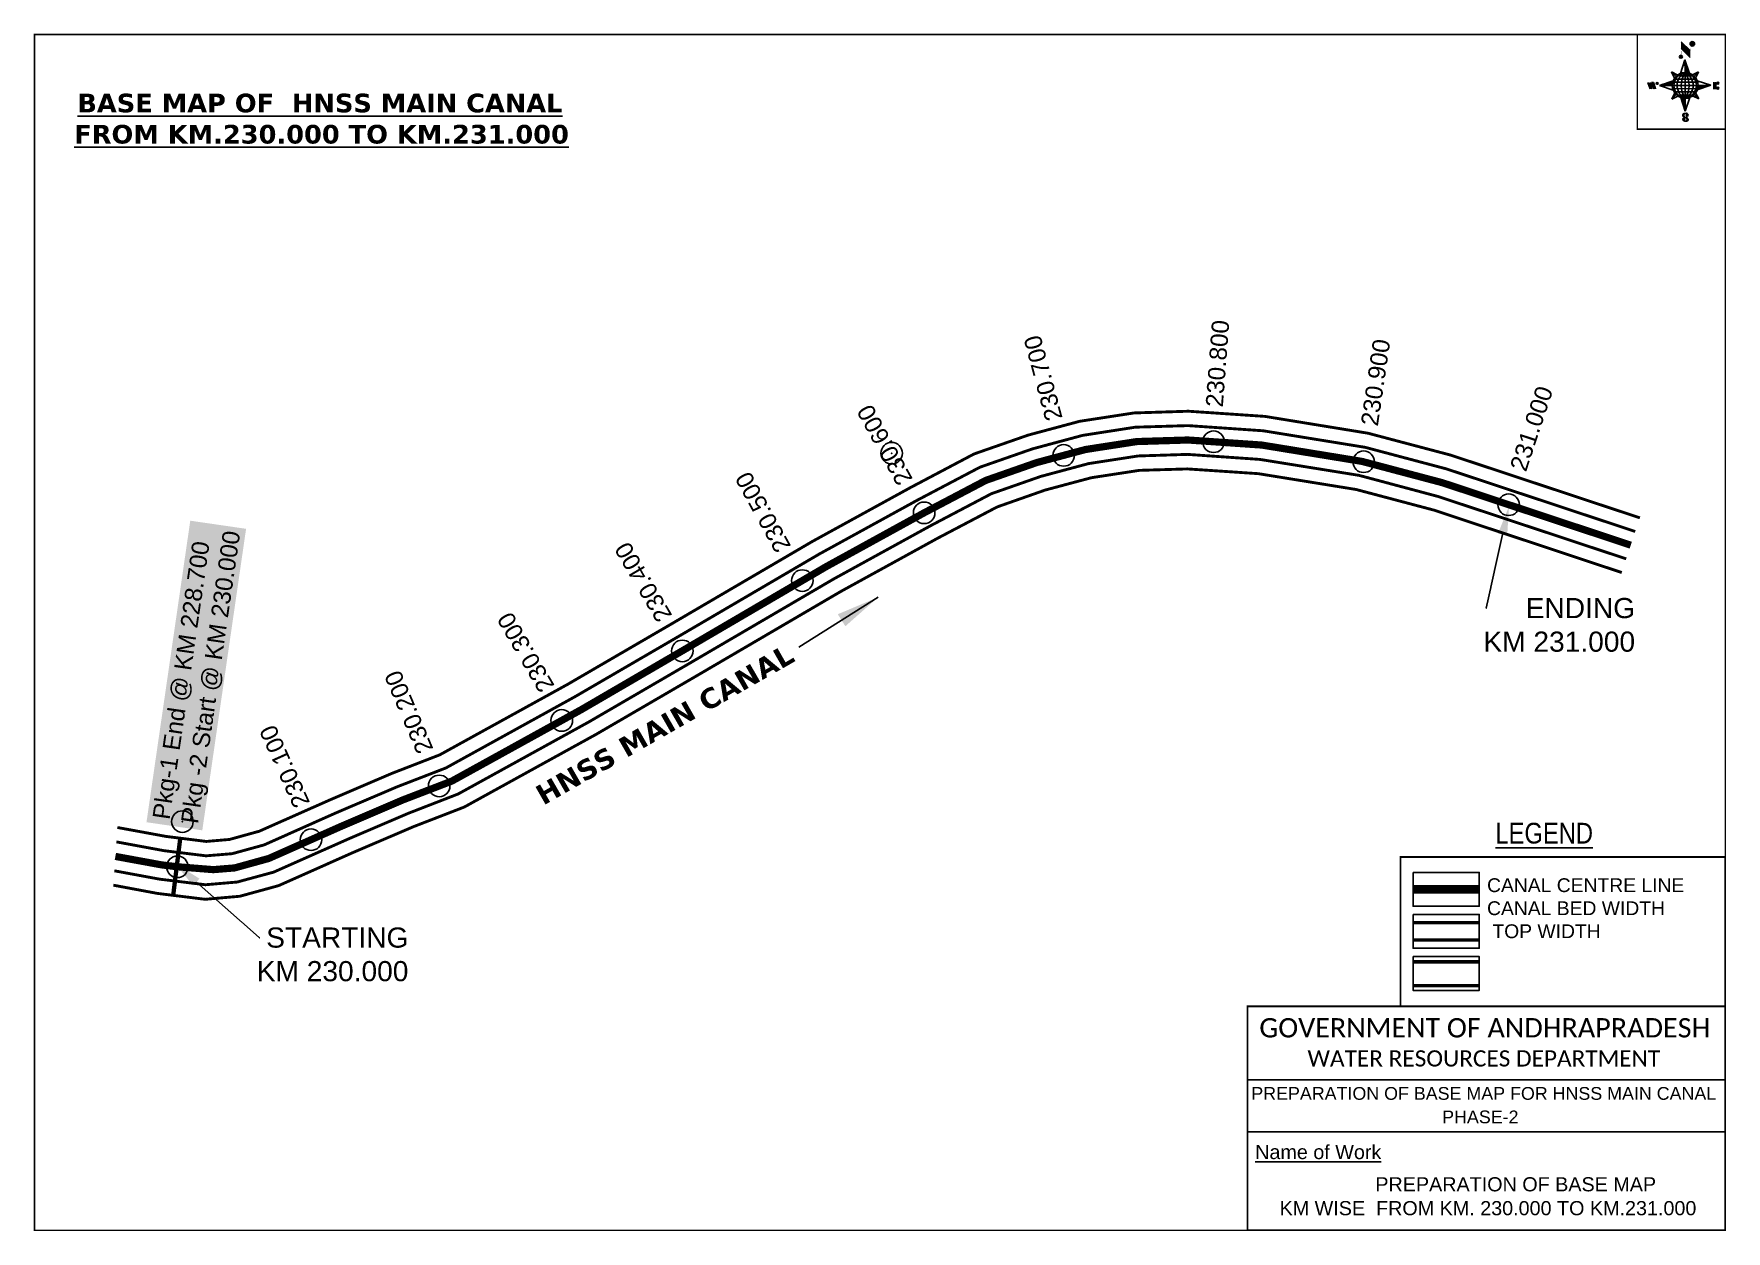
# Model space of a CAD drawing. Header units: inches. Extents: x 751220 to 752396, y 1628808 to 1629640.
import ezdxf
from ezdxf import colors
from ezdxf.entities.mleader import LeaderData, LeaderLine
from ezdxf.enums import TextEntityAlignment as Align
from ezdxf.math import Vec2, Vec3

# ---------------------------------------------------------------- set-up
doc = ezdxf.new("R2010")
doc.units = ezdxf.units.IN
doc.header["$LTSCALE"] = 15
doc.header["$MEASUREMENT"] = 0
doc.header["$PDMODE"] = 32
doc.header["$PDSIZE"] = 15
doc.linetypes.add('HIDDEN2', pattern=[0.1875, 0.125, -0.0625])
for name, color, linetype in [('AQUADUCT', 1, 'Continuous'), ('bord', 1, 'Continuous'), ('CANAL1', 7, 'Continuous'), ('CSMark', 72, 'Continuous'), ('DCBMS', 232, 'Continuous'), ('PAGE', 7, 'Continuous'), ('STRUCTURE', 5, 'Continuous'), ('TEXT', 6, 'Continuous')]:
    doc.layers.add(name, color=color, linetype=linetype)
doc.styles.add('ARIALN', font='ARIALN.TTF')
doc.styles.get("Standard").update_dxf_attribs({"font": 'arial.ttf'})
doc.dimstyles.get("Standard").update_dxf_attribs({"dimtxt": 20, "dimasz": 0.18, "dimexe": 0.18, "dimexo": 0.0625, "dimgap": 0.09, "dimtad": 0, "dimtih": 1, "dimtoh": 1, "dimdec": 4, "dimzin": 0, "dimdsep": 46, "dimtxsty": 'Standard', "dimcen": 0.09, "dimadec": 0, "dimazin": 0, "dimtfac": 1, "dimtdec": 4, "dimtofl": 0, "dimtmove": 0, "dimatfit": 3, "dimfxl": 1, "dimtolj": 1, "dimtzin": 0, "dimarcsym": 0})
pattern_1 = [(267.297113149, (-8720374.938, 50637915.138), (10.5367255337, -0.497431438), [])]
pattern_2 = [(357.297113149, (-8720374.938, 50637915.138), (0.497431438, 10.5367255337), [])]

# ---------------------------------------------------------------- blocks, each defined once
blk = doc.blocks.new('*X26')
at = {"color": 0, "linetype": 'Continuous'}
for p, q in [((6321.6, 240.5), (6322.3, 241.2)), ((6321.6, 240.3), (6322.3, 241)), ((6321.6, 240.1), (6322.3, 240.8)), ((6321.6, 239.9), (6322.4, 240.7)), ((6321.6, 239.8), (6322.4, 240.6)), ((6321.6, 239.6), (6322.5, 240.5)), ((6321.6, 239.4), (6322.5, 240.3)), ((6321.6, 239.2), (6322.6, 240.2)), ((6321.7, 239.1), (6322.6, 240.1)), ((6321.8, 240.8), (6322.4, 241.4)), ((6321.8, 239), (6322.7, 240)), ((6321.8, 239), (6322.8, 239.9)), ((6321.9, 238.9), (6322.9, 239.8)), ((6322, 238.8), (6323, 239.7)), ((6322.1, 241.3), (6322.4, 241.6)), ((6322.1, 238.7), (6323.1, 239.6)), ((6322.2, 238.6), (6323.1, 239.6)), ((6322.3, 238.5), (6323.2, 239.5)), ((6322.4, 238.5), (6323.3, 239.4)), ((6322.5, 238.4), (6323.4, 239.3)), ((6322.7, 238.4), (6323.6, 239.3)), ((6322.8, 238.3), (6323.7, 239.2)), ((6322.9, 238.3), (6323.8, 239.1)), ((6323.1, 238.2), (6323.9, 239.1)), ((6323.2, 238.2), (6324, 239)), ((6323.3, 238.2), (6324.2, 239)), ((6323.5, 238.1), (6324.3, 238.9)), ((6323.7, 238.1), (6324.4, 238.9)), ((6323.8, 238.1), (6324.6, 238.8)), ((6324.1, 238.2), (6324.7, 238.8)), ((6324.3, 238.3), (6324.9, 238.8)), ((6324.6, 238.3), (6325.1, 238.8)), ((6324.8, 238.4), (6325.2, 238.8)), ((6325.1, 238.5), (6325.4, 238.8)), ((6325.4, 238.6), (6325.6, 238.8))]:
    blk.add_line(p, q, dxfattribs=at)
blk = doc.blocks.new('*X25')
at = {"color": 0, "linetype": 'Continuous'}
for p, q in [((6324.4, 240.3), (6324.5, 240.4)), ((6324.6, 240.3), (6324.8, 240.5)), ((6324.7, 240.2), (6325, 240.5)), ((6324.8, 240.2), (6325.2, 240.6)), ((6325, 240.1), (6325.5, 240.6)), ((6325.1, 240.1), (6325.6, 240.6)), ((6325.2, 240), (6325.8, 240.6)), ((6325.3, 240), (6326, 240.6)), ((6325.4, 239.9), (6326.1, 240.6)), ((6325.5, 239.8), (6326.2, 240.5)), ((6325.6, 239.8), (6326.3, 240.5)), ((6325.7, 239.7), (6326.5, 240.4)), ((6325.9, 239.6), (6326.6, 240.3)), ((6326, 239.5), (6326.7, 240.3)), ((6326, 239.4), (6326.8, 240.2)), ((6326.1, 239.3), (6327, 240.2)), ((6326.2, 239.3), (6327.1, 240.1)), ((6326.3, 239.2), (6327.1, 240)), ((6326.4, 239.1), (6327.2, 239.9)), ((6326.5, 239), (6327.3, 239.8)), ((6326.5, 238.9), (6327.4, 239.7)), ((6326.6, 238.8), (6327.5, 239.6)), ((6326.7, 238.7), (6327.5, 239.5)), ((6326.8, 238.6), (6327.6, 239.4)), ((6326.8, 238.5), (6327.7, 239.3)), ((6326.8, 236.5), (6327.4, 237)), ((6326.9, 238.3), (6327.8, 239.2)), ((6326.9, 238.2), (6327.9, 239.1)), ((6326.9, 236.8), (6327.6, 237.4)), ((6327, 238.1), (6327.8, 239)), ((6327, 237.9), (6327.8, 238.8)), ((6327, 237.8), (6327.8, 238.6)), ((6327, 237.6), (6327.8, 238.4)), ((6327, 237.4), (6327.8, 238.2)), ((6327, 237.3), (6327.8, 238)), ((6327, 237.1), (6327.8, 237.9))]:
    blk.add_line(p, q, dxfattribs=at)
blk = doc.blocks.new('H')
at = {"layer": 'bord', "extrusion": (0.000427885, 0.004792, 0.999988)}
h = blk.add_hatch(dxfattribs=at)
h.set_pattern_fill('LINE', color=8, scale=84.387686, angle=-2.7029, style=0)
h.set_pattern_definition(pattern_2)
h.paths.add_polyline_path([(-492, 786, -0.090992), (-448, 775), (-486, 912)])
h = blk.add_hatch(dxfattribs=at)
h.set_pattern_fill('LINE', color=8, scale=84.387686, angle=-92.7029, style=0)
h.set_pattern_definition(pattern_1)
h.paths.add_polyline_path([(-625, 665, -0.090992), (-615, 710), (-751, 671)])
h = blk.add_hatch(dxfattribs=at)
h.set_pattern_fill('LINE', color=8, scale=84.387686, angle=-2.7029, style=0)
h.set_pattern_definition(pattern_2)
h.paths.add_polyline_path([(-504, 533, -0.090992), (-549, 543), (-510, 406)])
h = blk.add_hatch(dxfattribs=at)
h.set_pattern_fill('LINE', color=8, scale=84.387686, angle=-92.7029, style=0)
h.set_pattern_definition(pattern_1)
h.paths.add_polyline_path([(-246, 647), (-372, 653, -0.090992), (-382, 609)])
for p, q in [((-519, 1020, -1217), (-435, 927, -1216)), ((-516, 1087, -1217), (-432, 994, -1217)), ((-538, 774, -1216), (-487, 906, -1216)), ((-487, 906, -1216), (-493, 780, -1216)), ((-487, 906, -1216), (-448, 769, -1216)), ((-865, 701, -1215), (-847, 638, -1215)), ((-847, 700, -1215), (-829, 637, -1215)), ((-829, 699, -1215), (-811, 636, -1215)), ((-829, 699, -1215), (-811, 698, -1215)), ((-811, 698, -1215), (-794, 635, -1215)), ((-752, 665, -1215), (-615, 704, -1215)), ((-627, 794, -1216), (-567, 760, -1216)), ((-627, 794, -1216), (-584, 747, -1215)), ((-599, 731, -1215), (-627, 794, -1216)), ((-421, 753, -1216), (-359, 781, -1216)), ((-359, 781, -1216), (-405, 739, -1216)), ((-359, 781, -1216), (-392, 721, -1215)), ((-379, 693, -1215), (-246, 641, -1215)), ((-213, 669, -1215), (-217, 601, -1215)), ((-752, 665, -1215), (-625, 659, -1215)), ((-619, 614, -1215), (-752, 665, -1215)), ((-639, 526, -1214), (-606, 585, -1215)), ((-639, 526, -1214), (-593, 568, -1215)), ((-577, 553, -1215), (-639, 526, -1214)), ((-511, 400, -1214), (-549, 537, -1214)), ((-460, 533, -1215), (-511, 400, -1214)), ((-505, 527, -1214), (-511, 400, -1214)), ((-371, 513, -1214), (-431, 546, -1215)), ((-371, 513, -1214), (-414, 560, -1215)), ((-399, 576, -1215), (-371, 513, -1214)), ((-246, 641, -1215), (-383, 603, -1215)), ((-373, 647, -1215), (-246, 641, -1215)), ((-197, 600, -1215), (-194, 668, -1215))]:
    blk.add_line(p, q, dxfattribs=at)
at = {"layer": 'bord', "color": 8, "linetype": 'ByBlock', "extrusion": (0.000427885, 0.004792, 0.999988)}
for p, q in [((-375, 679, -1215), (-620, 691, -1215)), ((-386, 711, -1215), (-605, 722, -1215)), ((-411, 744, -1216), (-578, 752, -1216)), ((-493, 780, -1216), (-505, 527, -1214)), ((-373, 647, -1215), (-625, 659, -1215)), ((-378, 616, -1215), (-623, 628, -1215)), ((-392, 585, -1215), (-611, 595, -1215)), ((-420, 555, -1215), (-587, 562, -1215))]:
    blk.add_line(p, q, dxfattribs=at)
at = {"layer": 'bord', "extrusion": (0.000427885, 0.004792, 0.999988), "elevation": -1212}
for points, const_width in [([(-522, 960), (-516, 1093)], 1.61), ([(-434, 933), (-428, 1066)], 1.61), ([(-870, 707), (-846, 706)], 0.642), ([(-829, 643), (-821, 678)], 0.642), ([(-793, 641), (-782, 694)], 0.642), ([(-223, 676), (-174, 673)], 0.706), ([(-829, 643), (-855, 644)], 0.642), ([(-811, 642), (-784, 641)], 0.642), ([(-177, 605), (-226, 607)], 0.706), ([(-195, 645), (-185, 644)], 0.706)]:
    blk.add_lwpolyline(points, dxfattribs=dict(at, const_width=const_width))
for points, const_width in [([(-414, 1073, 1), (-398, 1058, 1)], 22.3), ([(-530, 950, 1), (-520, 939, 1)], 14.8), ([(-776, 697, 1), (-769, 690, 1)], 8.9), ([(-180, 618, 1), (-173, 611, 1)], 9.79), ([(-178, 667, 1), (-171, 660, 1)], 9.79), ([(-490, 362, 1), (-498, 369, 1)], 11.1), ([(-525, 322, 1), (-533, 329, 1)], 11.1)]:
    blk.add_lwpolyline(points, format="xyb", close=True, dxfattribs=dict(at, const_width=const_width))
for points in [[(-537, 317), (-531, 310), (-520, 307), (-505, 307), (-494, 310), (-486, 318), (-487, 326), (-491, 333), (-494, 336), (-503, 341), (-522, 347), (-530, 352), (-534, 355), (-537, 363), (-537, 373), (-530, 381), (-520, 384), (-504, 384), (-493, 380), (-487, 373)], [(-522, 348), (-526, 354), (-528, 361), (-528, 371), (-526, 375), (-521, 381), (-515, 384)], [(-505, 307), (-499, 312), (-497, 319), (-497, 327), (-501, 335), (-509, 343)]]:
    blk.add_lwpolyline(points, dxfattribs=at)
at = {"layer": 'bord', "extrusion": (0.000427885, 0.004792, 0.999988)}
for centre, radius in [((-406, 1065, -1212), 22.3), ((-525, 944, -1212), 14.8), ((-773, 694, -1212), 8.9), ((-498, 659, -1212), 127), ((-177, 615, -1212), 9.79), ((-174, 663, -1212), 9.79), ((-494, 365, -1212), 11.1), ((-529, 325, -1212), 11.1)]:
    blk.add_circle(centre, radius, dxfattribs=at)
at = {"layer": 'bord', "color": 8, "linetype": 'ByBlock', "extrusion": (0.000427885, 0.004792, 0.999988)}
for centre, radius, start, end in [((-482, 658, -1212), 128, 94.9254, 259.6691), ((-437, 656, -1212), 141, 113.2864, 241.308), ((-316, 651, -1212), 222, 142.5892, 212.0053), ((-560, 662, -1212), 141, 293.2864, 61.308), ((-681, 668, -1212), 222, 322.5892, 32.0053), ((-515, 660, -1212), 128, 274.9254, 79.6691)]:
    blk.add_arc(centre, radius, start, end, dxfattribs=at)
at = {"layer": 'bord', "extrusion": (0.000427885, 0.004792, 0.999988)}
for points in [[(-516, 1093, -1212), (-431, 1000, -1212), (-519, 1026, -1212), (-434, 933, -1212)], [(-864, 707, -1212), (-846, 706, -1212), (-846, 644, -1212), (-829, 643, -1212)], [(-829, 705, -1212), (-811, 704, -1212), (-811, 642, -1212), (-793, 641, -1212)], [(-193, 674, -1212), (-197, 606, -1212), (-213, 675, -1212), (-216, 607, -1212)]]:
    blk.add_solid(points, dxfattribs=at)
at = {"layer": 'bord', "extrusion": (0.000427885, 0.004792, 0.999988), "xscale": 7.977342409717546, "yscale": 7.977342408231451, "zscale": 7.977342408476333, "rotation": 138.0840426661453}
for name, p in [('*X25', (38301, -31929, -1212)), ('*X26', (38314, -31951, -1212))]:
    blk.add_blockref(name, p, dxfattribs=at)

msp = doc.modelspace()

# ---------------------------------------------------------------- linework, layer by layer
at = {"layer": 'CANAL1', "color": 5, "const_width": 2}
for points in [[(751277.1, 1629078.9), (751310.1, 1629072.8), (751339.4, 1629069.2), (751357.6, 1629070.7), (751379.8, 1629076.8), (751429.6, 1629099), (751472.3, 1629117.2), (751506.2, 1629130.3), (751595.7, 1629179.7), (751665, 1629220), (751765.8, 1629279), (751833.9, 1629316.4), (751877.4, 1629339.3), (751913.8, 1629352), (751948.7, 1629361.4), (751985.4, 1629367.1), (752022.1, 1629368.2), (752074.3, 1629364.6), (752145.2, 1629353.1), (752201.7, 1629338.1), (752332.9, 1629294.6)], [(751275.7, 1629058.8), (751307.1, 1629053), (751339, 1629049.1), (751361.1, 1629051), (751386.5, 1629057.9), (751437.6, 1629080.6), (751479.9, 1629098.7), (751514.7, 1629112.2), (751605.6, 1629162.3), (751675, 1629202.7), (751775.7, 1629261.6), (751843.4, 1629298.8), (751885.4, 1629320.9), (751919.7, 1629332.9), (751952.9, 1629341.8), (751987.3, 1629347.1), (752021.7, 1629348.2), (752072, 1629344.7), (752141, 1629333.6), (752196, 1629318.9), (752326.6, 1629275.6)]]:
    msp.add_lwpolyline(points, dxfattribs=at)
at = {"layer": 'CANAL1', "color": 200, "const_width": 2}
for points in [[(751277.8, 1629088.9), (751311.6, 1629082.7), (751339.6, 1629079.2), (751355.8, 1629080.6), (751376.4, 1629086.3), (751425.6, 1629108.1), (751468.6, 1629126.5), (751501.9, 1629139.4), (751590.8, 1629188.4), (751659.9, 1629228.6), (751760.9, 1629287.7), (751829.2, 1629325.2), (751873.3, 1629348.5), (751910.9, 1629361.6), (751946.7, 1629371.2), (751984.5, 1629377), (752022.3, 1629378.2), (752075.5, 1629374.6), (752147.2, 1629362.9), (752204.6, 1629347.7), (752336.1, 1629304.1)], [(751275, 1629048.8), (751305.5, 1629043.1), (751338.8, 1629039), (751362.9, 1629041.1), (751389.9, 1629048.5), (751441.6, 1629071.5), (751483.7, 1629089.5), (751518.9, 1629103.1), (751610.5, 1629153.6), (751680.1, 1629194.1), (751780.6, 1629252.9), (751848.1, 1629290), (751889.4, 1629311.7), (751922.7, 1629323.4), (751954.9, 1629332), (751988.2, 1629337.1), (752021.6, 1629338.1), (752070.9, 1629334.8), (752138.9, 1629323.8), (752193.2, 1629309.4), (752323.5, 1629266.1)]]:
    msp.add_lwpolyline(points, dxfattribs=at)
at = {"layer": 'CANAL1', "color": 1, "linetype": 'HIDDEN2', "ltscale": 8, "const_width": 5}
msp.add_lwpolyline([(751276.4, 1629068.8), (751308.6, 1629062.9), (751319.5, 1629061.6), (751344.5, 1629059.6), (751359.3, 1629060.8), (751383.1, 1629067.4), (751433.6, 1629089.8), (751476.1, 1629108), (751510.4, 1629121.2), (751583.8, 1629161.7), (751600.6, 1629171), (751670, 1629211.4), (751770.7, 1629270.3), (751838.6, 1629307.6), (751881.4, 1629330.1), (751916.8, 1629342.5), (751950.8, 1629351.6), (751986.4, 1629357.1), (752021.9, 1629358.2), (752073.2, 1629354.7), (752143.1, 1629343.3), (752198.9, 1629328.5), (752329.8, 1629285.1)], dxfattribs=at)
at = {"layer": 'CANAL1', "color": 84, "const_width": 3}
msp.add_lwpolyline([(751321.5, 1629081.5), (751316.6, 1629041.8)], dxfattribs=at)
at = {"layer": 'CANAL1', "color": 1, "linetype": 'HIDDEN2', "ltscale": 100, "const_width": 6, "elevation": -0.4}
msp.add_lwpolyline([(752224.5, 1629046), (752178.5, 1629046)], dxfattribs=at)
at = {"layer": 'CANAL1', "color": 5, "const_width": 2.4, "elevation": -0.4}
for points in [[(752224.5, 1629022.7), (752178.5, 1629022.7)], [(752224.5, 1629010.7), (752178.5, 1629010.7)]]:
    msp.add_lwpolyline(points, dxfattribs=at)
at = {"layer": 'CANAL1', "color": 200, "const_width": 2.4, "elevation": -0.4}
for points in [[(752224.5, 1628995.5), (752178.5, 1628995.5)], [(752224.5, 1628979), (752178.5, 1628979)]]:
    msp.add_lwpolyline(points, dxfattribs=at)
at = {"layer": 'CSMark', "color": 3}
for p in [(752039.8, 1629357), (751935.6, 1629347.5), (752144.1, 1629343.1), (751838.6, 1629307.6), (752244.9, 1629313.2), (751753.9, 1629260.5), (751670.5, 1629211.6), (751586.7, 1629163.3), (751501.5, 1629117.8), (751412.4, 1629080.4), (751319.5, 1629061.6)]:
    msp.add_point(p, dxfattribs=at)
at = {"layer": 'CSMark', "color": 2}
for p in [(751816, 1629349), (751323, 1629093)]:
    msp.add_point(p, dxfattribs=at)
at = {"layer": 'PAGE', "const_width": 1}
msp.add_lwpolyline([(751220.2, 1628809), (752395.5, 1628809), (752395.5, 1629640), (751220.2, 1629640), (751220.2, 1628809)], dxfattribs=at)
at = {"layer": 'PAGE'}
for points, const_width in [([(752395.5, 1629640), (752334.4, 1629640), (752334.4, 1629574.2), (752395.5, 1629574.2)], 1), ([(752169.7, 1629068.4), (752395.5, 1629068.4), (752395.5, 1628964.6), (752169.7, 1628964.6)], 1.2), ([(752063.3, 1628964.6), (752395.5, 1628964.6), (752395.5, 1628809), (752063.3, 1628809)], 1.2)]:
    msp.add_lwpolyline(points, close=True, dxfattribs=dict(at, const_width=const_width))
at = {"layer": 'PAGE', "elevation": -0.4}
for points in [[(752178.5, 1629057.7), (752224.5, 1629057.7), (752224.5, 1629034.2), (752178.5, 1629034.2)], [(752178.5, 1629028.5), (752224.5, 1629028.5), (752224.5, 1629005), (752178.5, 1629005)], [(752178.5, 1628999.2), (752224.5, 1628999.2), (752224.5, 1628975.7), (752178.5, 1628975.7)]]:
    msp.add_lwpolyline(points, close=True, dxfattribs=at)
at = {"layer": 'PAGE'}
for points in [[(752063.3, 1628913.6), (752395.5, 1628913.6)], [(752063.3, 1628877.3), (752395.5, 1628877.3)]]:
    msp.add_lwpolyline(points, dxfattribs=at)

# ---------------------------------------------------------------- block references
at = {"layer": 'AQUADUCT', "color": 1, "xscale": 0.0703495379661093, "yscale": 0.07034953800030053, "zscale": 0.07034953795990817, "rotation": 3.078330607406165}
msp.add_blockref('H', (752405.1, 1629560.6, 85.4), dxfattribs=at)

# ---------------------------------------------------------------- texts
at = {"layer": 'CANAL1', "insert": (751566.1, 1629115.7), "char_height": 14, "width": 205.129, "attachment_point": 1, "rotation": 29.8375}
msp.add_mtext('\\pi0.96322;{\\fVerdana|b1|i0|c0|p34;HNSS MAIN CANAL}', dxfattribs=at)
at = {"layer": 'CSMark', "color": 1}
for s, rotation, p in [('230.800', 85.6737, (752040.2, 1629381.1)), ('230.700', 104.9936, (751929.1, 1629371.9)), ('230.900', 81.6828, (752148, 1629368.2)), ('231.000', 71.6378, (752251.2, 1629337.4)), ('230.500', 118.7779, (751741.1, 1629281.4)), ('230.400', 120.3417, (751658.6, 1629233.2)), ('230.300', 120.1741, (751576.8, 1629184.4)), ('230.200', 112.8752, (751492.1, 1629141.1)), ('230.100', 114.2104, (751406.4, 1629103.6))]:
    msp.add_text(s, height=12, rotation=rotation, dxfattribs=at).set_placement(p, align=Align.MIDDLE_LEFT)
at = {"layer": 'CSMark', "color": 3}
msp.add_text('230.600', height=12, rotation=118.7779, dxfattribs=at).set_placement((751825.7, 1629328.1), align=Align.MIDDLE_LEFT)
at = {"layer": 'PAGE', "extrusion": (0.000201441, 0.004807, 0.999988), "style": 'ARIALN'}
msp.add_text('%%ULEGEND', height=14.4, rotation=359.9999, dxfattribs=at).set_placement((752269.6, 1629065.4, 7982.3), align=Align.MIDDLE)
at = {"layer": 'PAGE', "extrusion": (0.000201441, 0.004807, 0.999988)}
for s, height, p in [('PREPARATION OF BASE MAP FOR HNSS MAIN CANAL', 8.878, (752066, 1628880.1, 7981.3)), ('%%UName of Work', 9.822, (752068.7, 1628838.9, 7980))]:
    msp.add_text(s, height=height, rotation=359.9999, dxfattribs=at).set_placement(p)
for s, height, p in [('PHASE-2', 8.88, (752225.2, 1628868.2, 7981.3)), ('PREPARATION OF BASE MAP', 9.822, (752249.8, 1628821.4, 7980.1)), ('KM WISE  FROM KM. 230.000 TO KM.231.000', 9.822, (752230.5, 1628804.8, 7980.1))]:
    msp.add_text(s, height=height, rotation=359.9999, dxfattribs=at).set_placement(p, align=Align.MIDDLE_CENTER)
at = {"layer": 'PAGE', "extrusion": (0.000201441, 0.004807, 0.999988), "attachment_point": 1, "text_direction": (1, -1e-06, -0.000201)}
for s, insert, char_height, width in [('CANAL CENTRE LINE CANAL BED WIDTH {\\H2.3717x; }\\P TOP WIDTH{\\H1.9152x; }', (752229.9, 1629053.6, -0.4), 9.6, 168.926), ('\\pi3.5885;{\\fCalibri|b0|i0|c0|p34;\\H1.3333x;GOVERNMENT OF ANDHRAPRADESH\\P\\pi37.073;\\H0.83998x;WATER RESOURCES DEPARTMENT}', (752068, 1628956.4, -1.3), 10.059, 321.276)]:
    msp.add_mtext(s, dxfattribs=dict(at, insert=insert, char_height=char_height, width=width))
at = {"layer": 'STRUCTURE', "color": 5, "insert": (751302.1, 1629095.6), "char_height": 12, "width": 204.562, "attachment_point": 1, "rotation": 81.7355, "bg_fill": 1, "box_fill_scale": 1.3, "bg_fill_color": 7, "bg_fill_true_color": 16777215, "bg_fill_transparency": 4390977}
msp.add_mtext('Pkg-1 End @ KM 228.700\\PPkg -2 Start @ KM 230.000', dxfattribs=at)
at = {"layer": 'TEXT', "color": 1, "insert": (751228.2, 1629598.9), "char_height": 13, "width": 379.826, "attachment_point": 1}
msp.add_mtext('\\pi21.755;{\\fVerdana|b1|i0|c0|p34;\\LBASE MAP OF  HNSS MAIN CANAL \\P\\pi19.564;FROM KM.230.000 TO KM.231.000}', dxfattribs=at)

# ---------------------------------------------------------------- leaders
at = {"layer": 'CANAL1'}
msp.add_leader([(751806.6, 1629248.9), (751751.5, 1629214.3)], dimstyle='Standard', override={"dimasz": 30, "dimgap": 0.09, "dimtad": 0}, dxfattribs=at)

# ---------------------------------------------------------------- next in the draw order: leaders
at = {"layer": 'DCBMS', "color": 5}
ml = msp.add_multileader_mtext('Standard', dxfattribs=at)
ml.set_content('ENDING \\PKM 231.000', color=5)
ml.set_leader_properties()
ml.build(insert=Vec2(0, 0))
ml.multileader.update_dxf_attribs({"dogleg_length": 0.36, "arrow_head_size": 20})
ctx = ml.context
ctx.base_point, ctx.char_height, ctx.arrow_head_size, ctx.landing_gap_size, ctx.plane_origin = Vec3(752229.6, 1629241.3), 14, 20, 0.09, Vec3(752373.3, 1629453.6)
ctx.text_align_type = 2
notes = []
notes.append((ctx, [(1, (1, 1, 0), (752229.2, 1629241.3), (1, 0), 0.36, [(0, [(752245.1, 1629312)], 0, [])])]))
ctx.mtext.insert, ctx.mtext.width, ctx.mtext.alignment, ctx.mtext.flow_direction = Vec3(752332.8, 1629248.4), 109.049, 3, 5
ctx.mtext.has_bg_fill, ctx.mtext.bg_color, ctx.mtext.bg_scale_factor, ctx.mtext.bg_transparency, ctx.mtext.use_window_bg_color = 1, -1027028792, 1.5, 0, 1
ml = msp.add_multileader_mtext('Standard', dxfattribs=at)
ml.set_content('STARTING \\PKM 230.000', color=5)
ml.set_leader_properties()
ml.build(insert=Vec2(0, 0))
ml.multileader.update_dxf_attribs({"dogleg_length": 0.36, "arrow_head_size": 20})
ctx = ml.context
ctx.base_point, ctx.char_height, ctx.arrow_head_size, ctx.landing_gap_size, ctx.plane_origin = Vec3(751376.9, 1629012.3), 14, 20, 0.09, Vec3(751520.6, 1629224.6)
ctx.text_align_type = 2
notes.append((ctx, [(1, (1, 1, 0), (751376.5, 1629012.3), (1, 0), 0.36, [(0, [(751317.7, 1629064.1)], 0, [])])]))
ctx.mtext.insert, ctx.mtext.width, ctx.mtext.alignment, ctx.mtext.flow_direction = Vec3(751480.1, 1629019.4), 109.049, 3, 5
ctx.mtext.has_bg_fill, ctx.mtext.bg_color, ctx.mtext.bg_scale_factor, ctx.mtext.bg_transparency, ctx.mtext.use_window_bg_color = 1, -1027028792, 1.5, 0, 1
for ctx, leaders in notes:
    for number, flags, end, landing, length, lines in leaders:
        leader = LeaderData()
        leader.index, (leader.has_last_leader_line, leader.has_dogleg_vector, leader.attachment_direction) = number, flags
        leader.last_leader_point, leader.dogleg_vector, leader.dogleg_length = Vec3(end), Vec3(landing), length
        for number, points, colour, breaks in lines:
            line = LeaderLine()
            line.index, line.vertices, line.color, line.breaks = number, Vec3.list(points), colors.encode_raw_color(colour), breaks
            leader.lines.append(line)
        ctx.leaders.append(leader)

doc.saveas('drawing.dxf')
